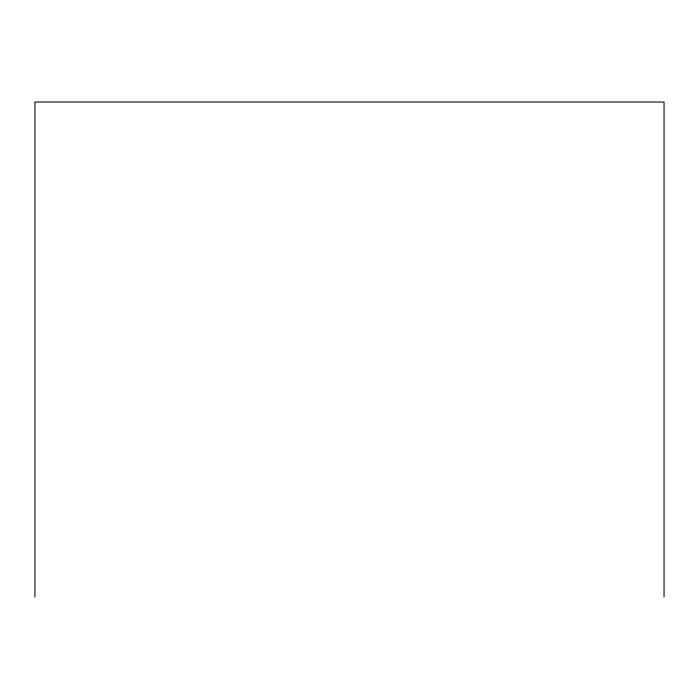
<?xml version="1.0" encoding="UTF-8"?>
<svg xmlns="http://www.w3.org/2000/svg" width="699" height="699" viewBox="0 0 699 699"><rect width="100%" height="100%" fill="white"/><g stroke="black" fill="none" stroke-linecap="round" stroke-linejoin="round"><path stroke-width="1.05" d="M664.05 596.981L664.05 102.019L34.95 102.019L34.95 596.981"/></g></svg>
